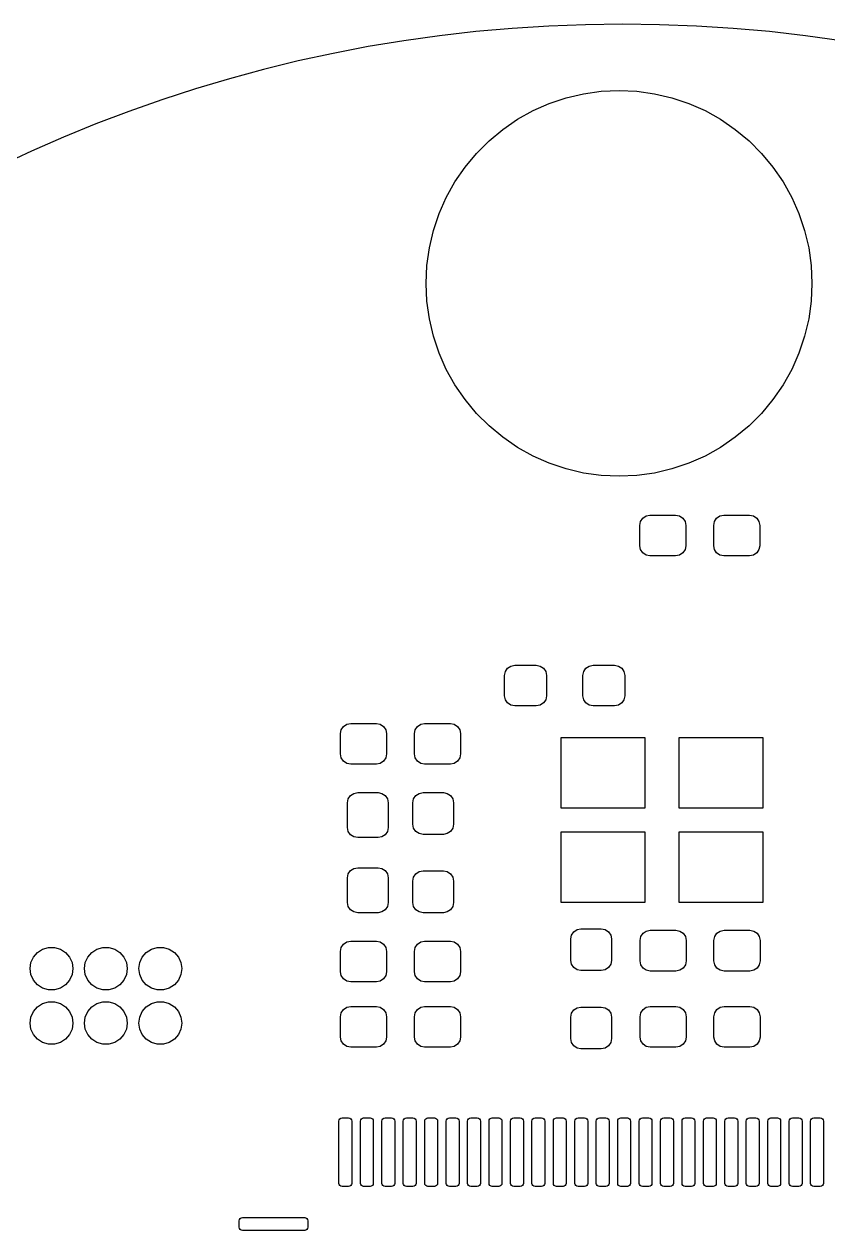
# Model space of a CAD drawing. Extents: x 116 to 183, y -110.2 to -37.6.
# Drawn here: x 135.5 to 154.24, y -65.81 to -37.57 of the extents above; entities that cross this region are included whole.
import ezdxf

# ---------------------------------------------------------------- set-up
doc = ezdxf.new("R2010")
doc.units = 0
doc.layers.add('BLACK', color=7, linetype='CONTINUOUS')

msp = doc.modelspace()

# ---------------------------------------------------------------- linework, layer by layer
at = {"layer": 'BLACK', "linetype": 'CONTINUOUS'}
for p, q in [((148.135757, -39.290035), (148.540367, -39.194871)), ((148.540367, -39.194871), (148.952032, -39.137446)), ((148.952032, -39.137446), (149.36724, -39.11825)), ((149.36724, -39.11825), (149.782448, -39.137446)), ((149.782448, -39.137446), (150.194113, -39.194871)), ((150.194113, -39.194871), (150.598723, -39.290035)), ((147.361417, -39.590015), (147.741653, -39.422125)), ((147.741653, -39.422125), (148.135757, -39.290035)), ((150.598723, -39.290035), (150.992827, -39.422125)), ((150.992827, -39.422125), (151.373063, -39.590015)), ((146.655384, -40.027172), (146.998295, -39.792273)), ((146.998295, -39.792273), (147.361417, -39.590015)), ((151.373063, -39.590015), (151.736185, -39.792273)), ((151.736185, -39.792273), (152.079096, -40.027172)), ((146.33561, -40.29271), (146.655384, -40.027172)), ((152.079096, -40.027172), (152.39887, -40.29271)), ((146.0417, -40.58662), (146.33561, -40.29271)), ((152.39887, -40.29271), (152.69278, -40.58662)), ((145.776162, -40.906394), (146.0417, -40.58662)), ((152.69278, -40.58662), (152.958318, -40.906394)), ((145.541263, -41.249305), (145.776162, -40.906394)), ((152.958318, -40.906394), (153.193217, -41.249305)), ((145.339005, -41.612427), (145.541263, -41.249305)), ((153.193217, -41.249305), (153.395475, -41.612427)), ((145.171115, -41.992663), (145.339005, -41.612427)), ((153.395475, -41.612427), (153.563365, -41.992663)), ((145.039025, -42.386767), (145.171115, -41.992663)), ((153.563365, -41.992663), (153.695455, -42.386767)), ((144.943861, -42.791377), (145.039025, -42.386767)), ((153.695455, -42.386767), (153.790619, -42.791377)), ((144.886436, -43.203042), (144.943861, -42.791377)), ((153.790619, -42.791377), (153.848044, -43.203042)), ((144.86724, -43.61825), (144.886436, -43.203042)), ((153.848044, -43.203042), (153.86724, -43.61825)), ((144.886436, -44.033458), (144.86724, -43.61825)), ((153.86724, -43.61825), (153.848044, -44.033458)), ((144.943861, -44.445123), (144.886436, -44.033458)), ((153.848044, -44.033458), (153.790619, -44.445123)), ((145.039025, -44.849733), (144.943861, -44.445123)), ((153.790619, -44.445123), (153.695455, -44.849733)), ((145.171115, -45.243837), (145.039025, -44.849733)), ((153.695455, -44.849733), (153.563365, -45.243837)), ((145.339005, -45.624073), (145.171115, -45.243837)), ((153.563365, -45.243837), (153.395475, -45.624073)), ((145.541263, -45.987195), (145.339005, -45.624073)), ((153.395475, -45.624073), (153.193217, -45.987195)), ((145.776162, -46.330106), (145.541263, -45.987195)), ((153.193217, -45.987195), (152.958318, -46.330106)), ((146.0417, -46.64988), (145.776162, -46.330106)), ((152.958318, -46.330106), (152.69278, -46.64988)), ((146.33561, -46.94379), (146.0417, -46.64988)), ((152.69278, -46.64988), (152.39887, -46.94379)), ((146.655384, -47.209328), (146.33561, -46.94379)), ((152.39887, -46.94379), (152.079096, -47.209328)), ((146.998295, -47.444227), (146.655384, -47.209328)), ((152.079096, -47.209328), (151.736185, -47.444227)), ((147.361417, -47.646485), (146.998295, -47.444227)), ((147.741653, -47.814375), (147.361417, -47.646485)), ((151.373063, -47.646485), (150.992827, -47.814375)), ((151.736185, -47.444227), (151.373063, -47.646485)), ((148.135757, -47.946465), (147.741653, -47.814375)), ((148.540367, -48.041629), (148.135757, -47.946465)), ((150.598723, -47.946465), (150.194113, -48.041629)), ((150.992827, -47.814375), (150.598723, -47.946465)), ((148.952032, -48.099054), (148.540367, -48.041629)), ((149.36724, -48.11825), (148.952032, -48.099054)), ((149.782448, -48.099054), (149.36724, -48.11825)), ((150.194113, -48.041629), (149.782448, -48.099054)), ((149.868079, -49.171613), (149.919562, -49.094562)), ((149.919562, -49.094562), (149.996613, -49.043079)), ((149.996613, -49.043079), (150.0875, -49.025)), ((150.0875, -49.025), (150.6875, -49.025)), ((150.6875, -49.025), (150.778387, -49.043079)), ((150.778387, -49.043079), (150.855438, -49.094562)), ((150.855438, -49.094562), (150.906921, -49.171613)), ((151.593079, -49.171613), (151.644562, -49.094562)), ((151.644562, -49.094562), (151.721613, -49.043079)), ((151.721613, -49.043079), (151.8125, -49.025)), ((151.8125, -49.025), (152.4125, -49.025)), ((152.4125, -49.025), (152.503387, -49.043079)), ((152.503387, -49.043079), (152.580438, -49.094562)), ((152.580438, -49.094562), (152.631921, -49.171613)), ((149.85, -49.2625), (149.868079, -49.171613)), ((149.85, -49.7375), (149.85, -49.2625)), ((150.906921, -49.171613), (150.925, -49.2625)), ((150.925, -49.2625), (150.925, -49.7375)), ((151.575, -49.2625), (151.593079, -49.171613)), ((151.575, -49.7375), (151.575, -49.2625)), ((152.631921, -49.171613), (152.65, -49.2625)), ((152.65, -49.2625), (152.65, -49.7375)), ((149.868079, -49.828387), (149.85, -49.7375)), ((149.919562, -49.905438), (149.868079, -49.828387)), ((149.996613, -49.956921), (149.919562, -49.905438)), ((150.0875, -49.975), (149.996613, -49.956921)), ((150.778387, -49.956921), (150.6875, -49.975)), ((150.855438, -49.905438), (150.778387, -49.956921)), ((150.906921, -49.828387), (150.855438, -49.905438)), ((150.925, -49.7375), (150.906921, -49.828387)), ((151.593079, -49.828387), (151.575, -49.7375)), ((151.644562, -49.905438), (151.593079, -49.828387)), ((151.721613, -49.956921), (151.644562, -49.905438)), ((151.8125, -49.975), (151.721613, -49.956921)), ((152.503387, -49.956921), (152.4125, -49.975)), ((152.580438, -49.905438), (152.503387, -49.956921)), ((152.631921, -49.828387), (152.580438, -49.905438)), ((152.65, -49.7375), (152.631921, -49.828387)), ((150.6875, -49.975), (150.0875, -49.975)), ((152.4125, -49.975), (151.8125, -49.975)), ((146.7, -52.7625), (146.718079, -52.671613)), ((146.7, -53.2375), (146.7, -52.7625)), ((146.718079, -52.671613), (146.769562, -52.594562)), ((146.769562, -52.594562), (146.846613, -52.543079)), ((146.846613, -52.543079), (146.9375, -52.525)), ((146.9375, -52.525), (147.4375, -52.525)), ((147.4375, -52.525), (147.528387, -52.543079)), ((147.528387, -52.543079), (147.605438, -52.594562)), ((147.605438, -52.594562), (147.656921, -52.671613)), ((147.656921, -52.671613), (147.675, -52.7625)), ((147.675, -52.7625), (147.675, -53.2375)), ((148.525, -52.7625), (148.543079, -52.671613)), ((148.525, -53.2375), (148.525, -52.7625)), ((148.543079, -52.671613), (148.594562, -52.594562)), ((148.594562, -52.594562), (148.671613, -52.543079)), ((148.671613, -52.543079), (148.7625, -52.525)), ((148.7625, -52.525), (149.2625, -52.525)), ((149.2625, -52.525), (149.353387, -52.543079)), ((149.353387, -52.543079), (149.430438, -52.594562)), ((149.430438, -52.594562), (149.481921, -52.671613)), ((149.481921, -52.671613), (149.5, -52.7625)), ((149.5, -52.7625), (149.5, -53.2375)), ((146.718079, -53.328387), (146.7, -53.2375)), ((146.769562, -53.405438), (146.718079, -53.328387)), ((147.656921, -53.328387), (147.605438, -53.405438)), ((147.675, -53.2375), (147.656921, -53.328387)), ((148.543079, -53.328387), (148.525, -53.2375)), ((148.594562, -53.405438), (148.543079, -53.328387)), ((149.481921, -53.328387), (149.430438, -53.405438)), ((149.5, -53.2375), (149.481921, -53.328387)), ((146.846613, -53.456921), (146.769562, -53.405438)), ((146.9375, -53.475), (146.846613, -53.456921)), ((147.4375, -53.475), (146.9375, -53.475)), ((147.528387, -53.456921), (147.4375, -53.475)), ((147.605438, -53.405438), (147.528387, -53.456921)), ((148.671613, -53.456921), (148.594562, -53.405438)), ((148.7625, -53.475), (148.671613, -53.456921)), ((149.2625, -53.475), (148.7625, -53.475)), ((149.353387, -53.456921), (149.2625, -53.475)), ((149.430438, -53.405438), (149.353387, -53.456921)), ((142.941562, -53.950562), (143.018613, -53.899079)), ((143.018613, -53.899079), (143.1095, -53.881)), ((143.1095, -53.881), (143.7095, -53.881)), ((143.7095, -53.881), (143.800387, -53.899079)), ((143.800387, -53.899079), (143.877438, -53.950562)), ((144.666562, -53.950562), (144.743613, -53.899079)), ((144.743613, -53.899079), (144.8345, -53.881)), ((144.8345, -53.881), (145.4345, -53.881)), ((145.4345, -53.881), (145.525387, -53.899079)), ((145.525387, -53.899079), (145.602438, -53.950562)), ((142.872, -54.1185), (142.890079, -54.027613)), ((142.872, -54.5935), (142.872, -54.1185)), ((142.890079, -54.027613), (142.941562, -53.950562)), ((143.877438, -53.950562), (143.928921, -54.027613)), ((143.928921, -54.027613), (143.947, -54.1185)), ((143.947, -54.1185), (143.947, -54.5935)), ((144.597, -54.1185), (144.615079, -54.027613)), ((144.597, -54.5935), (144.597, -54.1185)), ((144.615079, -54.027613), (144.666562, -53.950562)), ((145.602438, -53.950562), (145.653921, -54.027613)), ((145.653921, -54.027613), (145.672, -54.1185)), ((145.672, -54.1185), (145.672, -54.5935)), ((148.018, -55.859), (148.018, -54.209)), ((148.018, -54.209), (149.968, -54.209)), ((149.968, -54.209), (149.968, -55.859)), ((150.768, -55.859), (150.768, -54.209)), ((150.768, -54.209), (152.718, -54.209)), ((152.718, -54.209), (152.718, -55.859)), ((142.890079, -54.684387), (142.872, -54.5935)), ((142.941562, -54.761438), (142.890079, -54.684387)), ((143.018613, -54.812921), (142.941562, -54.761438)), ((143.877438, -54.761438), (143.800387, -54.812921)), ((143.928921, -54.684387), (143.877438, -54.761438)), ((143.947, -54.5935), (143.928921, -54.684387)), ((144.615079, -54.684387), (144.597, -54.5935)), ((144.666562, -54.761438), (144.615079, -54.684387)), ((144.743613, -54.812921), (144.666562, -54.761438)), ((145.602438, -54.761438), (145.525387, -54.812921)), ((145.653921, -54.684387), (145.602438, -54.761438)), ((145.672, -54.5935), (145.653921, -54.684387)), ((143.1095, -54.831), (143.018613, -54.812921)), ((143.7095, -54.831), (143.1095, -54.831)), ((143.800387, -54.812921), (143.7095, -54.831)), ((144.8345, -54.831), (144.743613, -54.812921)), ((145.4345, -54.831), (144.8345, -54.831)), ((145.525387, -54.812921), (145.4345, -54.831)), ((143.053079, -55.642613), (143.104562, -55.565562)), ((143.104562, -55.565562), (143.181613, -55.514079)), ((143.181613, -55.514079), (143.2725, -55.496)), ((143.2725, -55.496), (143.7475, -55.496)), ((143.7475, -55.496), (143.838387, -55.514079)), ((143.838387, -55.514079), (143.915438, -55.565562)), ((143.915438, -55.565562), (143.966921, -55.642613)), ((144.577079, -55.642613), (144.628562, -55.565562)), ((144.628562, -55.565562), (144.705613, -55.514079)), ((144.705613, -55.514079), (144.7965, -55.496)), ((144.7965, -55.496), (145.2715, -55.496)), ((145.2715, -55.496), (145.362387, -55.514079)), ((145.362387, -55.514079), (145.439438, -55.565562)), ((145.439438, -55.565562), (145.490921, -55.642613)), ((143.035, -55.7335), (143.053079, -55.642613)), ((143.035, -56.3085), (143.035, -55.7335)), ((143.966921, -55.642613), (143.985, -55.7335)), ((143.985, -55.7335), (143.985, -56.3085)), ((144.559, -55.7335), (144.577079, -55.642613)), ((144.559, -56.2335), (144.559, -55.7335)), ((145.490921, -55.642613), (145.509, -55.7335)), ((145.509, -55.7335), (145.509, -56.2335)), ((149.968, -55.859), (148.018, -55.859)), ((152.718, -55.859), (150.768, -55.859)), ((143.053079, -56.399387), (143.035, -56.3085)), ((143.104562, -56.476438), (143.053079, -56.399387)), ((143.966921, -56.399387), (143.915438, -56.476438)), ((143.985, -56.3085), (143.966921, -56.399387)), ((144.577079, -56.324387), (144.559, -56.2335)), ((144.628562, -56.401438), (144.577079, -56.324387)), ((144.705613, -56.452921), (144.628562, -56.401438)), ((144.7965, -56.471), (144.705613, -56.452921)), ((145.362387, -56.452921), (145.2715, -56.471)), ((145.439438, -56.401438), (145.362387, -56.452921)), ((145.490921, -56.324387), (145.439438, -56.401438)), ((145.509, -56.2335), (145.490921, -56.324387)), ((148.018, -58.059), (148.018, -56.409)), ((148.018, -56.409), (149.968, -56.409)), ((149.968, -56.409), (149.968, -58.059)), ((150.768, -58.059), (150.768, -56.409)), ((150.768, -56.409), (152.718, -56.409)), ((152.718, -56.409), (152.718, -58.059)), ((143.181613, -56.527921), (143.104562, -56.476438)), ((143.2725, -56.546), (143.181613, -56.527921)), ((143.7475, -56.546), (143.2725, -56.546)), ((143.838387, -56.527921), (143.7475, -56.546)), ((143.915438, -56.476438), (143.838387, -56.527921)), ((145.2715, -56.471), (144.7965, -56.471)), ((143.104562, -57.315562), (143.181613, -57.264079)), ((143.181613, -57.264079), (143.2725, -57.246)), ((143.2725, -57.246), (143.7475, -57.246)), ((143.7475, -57.246), (143.838387, -57.264079)), ((143.838387, -57.264079), (143.915438, -57.315562)), ((143.035, -57.4835), (143.053079, -57.392613)), ((143.035, -58.0585), (143.035, -57.4835)), ((143.053079, -57.392613), (143.104562, -57.315562)), ((143.915438, -57.315562), (143.966921, -57.392613)), ((143.966921, -57.392613), (143.985, -57.4835)), ((143.985, -57.4835), (143.985, -58.0585)), ((144.559, -57.5585), (144.577079, -57.467613)), ((144.559, -58.0585), (144.559, -57.5585)), ((144.577079, -57.467613), (144.628562, -57.390562)), ((144.628562, -57.390562), (144.705613, -57.339079)), ((144.705613, -57.339079), (144.7965, -57.321)), ((144.7965, -57.321), (145.2715, -57.321)), ((145.2715, -57.321), (145.362387, -57.339079)), ((145.362387, -57.339079), (145.439438, -57.390562)), ((145.439438, -57.390562), (145.490921, -57.467613)), ((145.490921, -57.467613), (145.509, -57.5585)), ((145.509, -57.5585), (145.509, -58.0585)), ((143.053079, -58.149387), (143.035, -58.0585)), ((143.104562, -58.226438), (143.053079, -58.149387)), ((143.966921, -58.149387), (143.915438, -58.226438)), ((143.985, -58.0585), (143.966921, -58.149387)), ((144.577079, -58.149387), (144.559, -58.0585)), ((144.628562, -58.226438), (144.577079, -58.149387)), ((145.490921, -58.149387), (145.439438, -58.226438)), ((145.509, -58.0585), (145.490921, -58.149387)), ((149.968, -58.059), (148.018, -58.059)), ((152.718, -58.059), (150.768, -58.059)), ((143.181613, -58.277921), (143.104562, -58.226438)), ((143.2725, -58.296), (143.181613, -58.277921)), ((143.7475, -58.296), (143.2725, -58.296)), ((143.838387, -58.277921), (143.7475, -58.296)), ((143.915438, -58.226438), (143.838387, -58.277921)), ((144.705613, -58.277921), (144.628562, -58.226438)), ((144.7965, -58.296), (144.705613, -58.277921)), ((145.2715, -58.296), (144.7965, -58.296)), ((145.362387, -58.277921), (145.2715, -58.296)), ((145.439438, -58.226438), (145.362387, -58.277921)), ((148.311562, -58.740562), (148.388613, -58.689079)), ((148.388613, -58.689079), (148.4795, -58.671)), ((148.4795, -58.671), (148.9545, -58.671)), ((148.9545, -58.671), (149.045387, -58.689079)), ((149.045387, -58.689079), (149.122438, -58.740562)), ((149.926562, -58.776562), (150.003613, -58.725079)), ((150.003613, -58.725079), (150.0945, -58.707)), ((150.0945, -58.707), (150.6945, -58.707)), ((150.6945, -58.707), (150.785387, -58.725079)), ((150.785387, -58.725079), (150.862438, -58.776562)), ((151.651562, -58.776562), (151.728613, -58.725079)), ((151.728613, -58.725079), (151.8195, -58.707)), ((151.8195, -58.707), (152.4195, -58.707)), ((152.4195, -58.707), (152.510387, -58.725079)), ((152.510387, -58.725079), (152.587438, -58.776562)), ((142.941562, -59.030562), (143.018613, -58.979079)), ((143.018613, -58.979079), (143.1095, -58.961)), ((143.1095, -58.961), (143.7095, -58.961)), ((143.7095, -58.961), (143.800387, -58.979079)), ((143.800387, -58.979079), (143.877438, -59.030562)), ((144.666562, -59.030562), (144.743613, -58.979079)), ((144.743613, -58.979079), (144.8345, -58.961)), ((144.8345, -58.961), (145.4345, -58.961)), ((145.4345, -58.961), (145.525387, -58.979079)), ((145.525387, -58.979079), (145.602438, -59.030562)), ((148.242, -58.9085), (148.260079, -58.817613)), ((148.242, -59.4085), (148.242, -58.9085)), ((148.260079, -58.817613), (148.311562, -58.740562)), ((149.122438, -58.740562), (149.173921, -58.817613)), ((149.173921, -58.817613), (149.192, -58.9085)), ((149.192, -58.9085), (149.192, -59.4085)), ((149.857, -58.9445), (149.875079, -58.853613)), ((149.857, -59.4195), (149.857, -58.9445)), ((149.875079, -58.853613), (149.926562, -58.776562)), ((150.862438, -58.776562), (150.913921, -58.853613)), ((150.913921, -58.853613), (150.932, -58.9445)), ((150.932, -58.9445), (150.932, -59.4195)), ((151.582, -58.9445), (151.600079, -58.853613)), ((151.582, -59.4195), (151.582, -58.9445)), ((151.600079, -58.853613), (151.651562, -58.776562)), ((152.587438, -58.776562), (152.638921, -58.853613)), ((152.638921, -58.853613), (152.657, -58.9445)), ((152.657, -58.9445), (152.657, -59.4195)), ((135.709373, -59.32968), (135.80257, -59.222125)), ((135.80257, -59.222125), (135.922292, -59.145184)), ((135.922292, -59.145184), (136.058843, -59.105089)), ((136.058843, -59.105089), (136.201157, -59.105089)), ((136.201157, -59.105089), (136.337708, -59.145184)), ((136.337708, -59.145184), (136.45743, -59.222125)), ((136.45743, -59.222125), (136.550627, -59.32968)), ((136.979373, -59.32968), (137.07257, -59.222125)), ((137.07257, -59.222125), (137.192292, -59.145184)), ((137.192292, -59.145184), (137.328843, -59.105089)), ((137.328843, -59.105089), (137.471157, -59.105089)), ((137.471157, -59.105089), (137.607708, -59.145184)), ((137.607708, -59.145184), (137.72743, -59.222125)), ((137.72743, -59.222125), (137.820627, -59.32968)), ((138.249373, -59.32968), (138.34257, -59.222125)), ((138.34257, -59.222125), (138.462292, -59.145184)), ((138.462292, -59.145184), (138.598843, -59.105089)), ((138.598843, -59.105089), (138.741157, -59.105089)), ((138.741157, -59.105089), (138.877708, -59.145184)), ((138.877708, -59.145184), (138.99743, -59.222125)), ((138.99743, -59.222125), (139.090627, -59.32968)), ((142.872, -59.1985), (142.890079, -59.107613)), ((142.872, -59.6735), (142.872, -59.1985)), ((142.890079, -59.107613), (142.941562, -59.030562)), ((143.877438, -59.030562), (143.928921, -59.107613)), ((143.928921, -59.107613), (143.947, -59.1985)), ((143.947, -59.1985), (143.947, -59.6735)), ((144.597, -59.1985), (144.615079, -59.107613)), ((144.597, -59.6735), (144.597, -59.1985)), ((144.615079, -59.107613), (144.666562, -59.030562)), ((145.602438, -59.030562), (145.653921, -59.107613)), ((145.653921, -59.107613), (145.672, -59.1985)), ((145.672, -59.1985), (145.672, -59.6735)), ((135.63, -59.6), (135.650254, -59.459134)), ((135.650254, -59.459134), (135.709373, -59.32968)), ((136.550627, -59.32968), (136.609746, -59.459134)), ((136.609746, -59.459134), (136.63, -59.6)), ((136.9, -59.6), (136.920254, -59.459134)), ((136.920254, -59.459134), (136.979373, -59.32968)), ((137.820627, -59.32968), (137.879746, -59.459134)), ((137.879746, -59.459134), (137.9, -59.6)), ((138.17, -59.6), (138.190254, -59.459134)), ((138.190254, -59.459134), (138.249373, -59.32968)), ((139.090627, -59.32968), (139.149746, -59.459134)), ((139.149746, -59.459134), (139.17, -59.6)), ((148.260079, -59.499387), (148.242, -59.4085)), ((148.311562, -59.576438), (148.260079, -59.499387)), ((149.173921, -59.499387), (149.122438, -59.576438)), ((149.192, -59.4085), (149.173921, -59.499387)), ((149.875079, -59.510387), (149.857, -59.4195)), ((149.926562, -59.587438), (149.875079, -59.510387)), ((150.913921, -59.510387), (150.862438, -59.587438)), ((150.932, -59.4195), (150.913921, -59.510387)), ((151.600079, -59.510387), (151.582, -59.4195)), ((151.651562, -59.587438), (151.600079, -59.510387)), ((152.638921, -59.510387), (152.587438, -59.587438)), ((152.657, -59.4195), (152.638921, -59.510387)), ((135.650254, -59.740866), (135.63, -59.6)), ((135.709373, -59.87032), (135.650254, -59.740866)), ((136.609746, -59.740866), (136.550627, -59.87032)), ((136.63, -59.6), (136.609746, -59.740866)), ((136.920254, -59.740866), (136.9, -59.6)), ((136.979373, -59.87032), (136.920254, -59.740866)), ((137.879746, -59.740866), (137.820627, -59.87032)), ((137.9, -59.6), (137.879746, -59.740866)), ((138.190254, -59.740866), (138.17, -59.6)), ((138.249373, -59.87032), (138.190254, -59.740866)), ((139.149746, -59.740866), (139.090627, -59.87032)), ((139.17, -59.6), (139.149746, -59.740866)), ((142.890079, -59.764387), (142.872, -59.6735)), ((142.941562, -59.841438), (142.890079, -59.764387)), ((143.018613, -59.892921), (142.941562, -59.841438)), ((143.877438, -59.841438), (143.800387, -59.892921)), ((143.928921, -59.764387), (143.877438, -59.841438)), ((143.947, -59.6735), (143.928921, -59.764387)), ((144.615079, -59.764387), (144.597, -59.6735)), ((144.666562, -59.841438), (144.615079, -59.764387)), ((144.743613, -59.892921), (144.666562, -59.841438)), ((145.602438, -59.841438), (145.525387, -59.892921)), ((145.653921, -59.764387), (145.602438, -59.841438)), ((145.672, -59.6735), (145.653921, -59.764387)), ((148.388613, -59.627921), (148.311562, -59.576438)), ((148.4795, -59.646), (148.388613, -59.627921)), ((148.9545, -59.646), (148.4795, -59.646)), ((149.045387, -59.627921), (148.9545, -59.646)), ((149.122438, -59.576438), (149.045387, -59.627921)), ((150.003613, -59.638921), (149.926562, -59.587438)), ((150.0945, -59.657), (150.003613, -59.638921)), ((150.6945, -59.657), (150.0945, -59.657)), ((150.785387, -59.638921), (150.6945, -59.657)), ((150.862438, -59.587438), (150.785387, -59.638921)), ((151.728613, -59.638921), (151.651562, -59.587438)), ((151.8195, -59.657), (151.728613, -59.638921)), ((152.4195, -59.657), (151.8195, -59.657)), ((152.510387, -59.638921), (152.4195, -59.657)), ((152.587438, -59.587438), (152.510387, -59.638921)), ((135.80257, -59.977875), (135.709373, -59.87032)), ((135.922292, -60.054816), (135.80257, -59.977875)), ((136.058843, -60.094911), (135.922292, -60.054816)), ((136.201157, -60.094911), (136.058843, -60.094911)), ((136.337708, -60.054816), (136.201157, -60.094911)), ((136.45743, -59.977875), (136.337708, -60.054816)), ((136.550627, -59.87032), (136.45743, -59.977875)), ((137.07257, -59.977875), (136.979373, -59.87032)), ((137.192292, -60.054816), (137.07257, -59.977875)), ((137.328843, -60.094911), (137.192292, -60.054816)), ((137.471157, -60.094911), (137.328843, -60.094911)), ((137.607708, -60.054816), (137.471157, -60.094911)), ((137.72743, -59.977875), (137.607708, -60.054816)), ((137.820627, -59.87032), (137.72743, -59.977875)), ((138.34257, -59.977875), (138.249373, -59.87032)), ((138.462292, -60.054816), (138.34257, -59.977875)), ((138.598843, -60.094911), (138.462292, -60.054816)), ((138.741157, -60.094911), (138.598843, -60.094911)), ((138.877708, -60.054816), (138.741157, -60.094911)), ((138.99743, -59.977875), (138.877708, -60.054816)), ((139.090627, -59.87032), (138.99743, -59.977875)), ((143.1095, -59.911), (143.018613, -59.892921)), ((143.7095, -59.911), (143.1095, -59.911)), ((143.800387, -59.892921), (143.7095, -59.911)), ((144.8345, -59.911), (144.743613, -59.892921)), ((145.4345, -59.911), (144.8345, -59.911)), ((145.525387, -59.892921), (145.4345, -59.911)), ((135.80257, -60.492125), (135.922292, -60.415184)), ((135.922292, -60.415184), (136.058843, -60.375089)), ((136.058843, -60.375089), (136.201157, -60.375089)), ((136.201157, -60.375089), (136.337708, -60.415184)), ((136.337708, -60.415184), (136.45743, -60.492125)), ((137.07257, -60.492125), (137.192292, -60.415184)), ((137.192292, -60.415184), (137.328843, -60.375089)), ((137.328843, -60.375089), (137.471157, -60.375089)), ((137.471157, -60.375089), (137.607708, -60.415184)), ((137.607708, -60.415184), (137.72743, -60.492125)), ((138.34257, -60.492125), (138.462292, -60.415184)), ((138.462292, -60.415184), (138.598843, -60.375089)), ((138.598843, -60.375089), (138.741157, -60.375089)), ((138.741157, -60.375089), (138.877708, -60.415184)), ((138.877708, -60.415184), (138.99743, -60.492125)), ((135.650254, -60.729134), (135.709373, -60.59968)), ((135.709373, -60.59968), (135.80257, -60.492125)), ((136.45743, -60.492125), (136.550627, -60.59968)), ((136.550627, -60.59968), (136.609746, -60.729134)), ((136.920254, -60.729134), (136.979373, -60.59968)), ((136.979373, -60.59968), (137.07257, -60.492125)), ((137.72743, -60.492125), (137.820627, -60.59968)), ((137.820627, -60.59968), (137.879746, -60.729134)), ((138.190254, -60.729134), (138.249373, -60.59968)), ((138.249373, -60.59968), (138.34257, -60.492125)), ((138.99743, -60.492125), (139.090627, -60.59968)), ((139.090627, -60.59968), (139.149746, -60.729134)), ((142.872, -60.7225), (142.890079, -60.631613)), ((142.890079, -60.631613), (142.941562, -60.554562)), ((142.941562, -60.554562), (143.018613, -60.503079)), ((143.018613, -60.503079), (143.1095, -60.485)), ((143.1095, -60.485), (143.7095, -60.485)), ((143.7095, -60.485), (143.800387, -60.503079)), ((143.800387, -60.503079), (143.877438, -60.554562)), ((143.877438, -60.554562), (143.928921, -60.631613)), ((143.928921, -60.631613), (143.947, -60.7225)), ((144.597, -60.7225), (144.615079, -60.631613)), ((144.615079, -60.631613), (144.666562, -60.554562)), ((144.666562, -60.554562), (144.743613, -60.503079)), ((144.743613, -60.503079), (144.8345, -60.485)), ((144.8345, -60.485), (145.4345, -60.485)), ((145.4345, -60.485), (145.525387, -60.503079)), ((145.525387, -60.503079), (145.602438, -60.554562)), ((145.602438, -60.554562), (145.653921, -60.631613)), ((145.653921, -60.631613), (145.672, -60.7225)), ((148.242, -60.7335), (148.260079, -60.642613)), ((148.260079, -60.642613), (148.311562, -60.565562)), ((148.311562, -60.565562), (148.388613, -60.514079)), ((148.388613, -60.514079), (148.4795, -60.496)), ((148.4795, -60.496), (148.9545, -60.496)), ((148.9545, -60.496), (149.045387, -60.514079)), ((149.045387, -60.514079), (149.122438, -60.565562)), ((149.122438, -60.565562), (149.173921, -60.642613)), ((149.173921, -60.642613), (149.192, -60.7335)), ((149.857, -60.7225), (149.875079, -60.631613)), ((149.875079, -60.631613), (149.926562, -60.554562)), ((149.926562, -60.554562), (150.003613, -60.503079)), ((150.003613, -60.503079), (150.0945, -60.485)), ((150.0945, -60.485), (150.6945, -60.485)), ((150.6945, -60.485), (150.785387, -60.503079)), ((150.785387, -60.503079), (150.862438, -60.554562)), ((150.862438, -60.554562), (150.913921, -60.631613)), ((150.913921, -60.631613), (150.932, -60.7225)), ((151.582, -60.7225), (151.600079, -60.631613)), ((151.600079, -60.631613), (151.651562, -60.554562)), ((151.651562, -60.554562), (151.728613, -60.503079)), ((151.728613, -60.503079), (151.8195, -60.485)), ((151.8195, -60.485), (152.4195, -60.485)), ((152.4195, -60.485), (152.510387, -60.503079)), ((152.510387, -60.503079), (152.587438, -60.554562)), ((152.587438, -60.554562), (152.638921, -60.631613)), ((152.638921, -60.631613), (152.657, -60.7225)), ((135.63, -60.87), (135.650254, -60.729134)), ((135.650254, -61.010866), (135.63, -60.87)), ((136.609746, -60.729134), (136.63, -60.87)), ((136.63, -60.87), (136.609746, -61.010866)), ((136.9, -60.87), (136.920254, -60.729134)), ((136.920254, -61.010866), (136.9, -60.87)), ((137.879746, -60.729134), (137.9, -60.87)), ((137.9, -60.87), (137.879746, -61.010866)), ((138.17, -60.87), (138.190254, -60.729134)), ((138.190254, -61.010866), (138.17, -60.87)), ((139.149746, -60.729134), (139.17, -60.87)), ((139.17, -60.87), (139.149746, -61.010866)), ((142.872, -61.1975), (142.872, -60.7225)), ((143.947, -60.7225), (143.947, -61.1975)), ((144.597, -61.1975), (144.597, -60.7225)), ((145.672, -60.7225), (145.672, -61.1975)), ((148.242, -61.2335), (148.242, -60.7335)), ((149.192, -60.7335), (149.192, -61.2335)), ((149.857, -61.1975), (149.857, -60.7225)), ((150.932, -60.7225), (150.932, -61.1975)), ((151.582, -61.1975), (151.582, -60.7225)), ((152.657, -60.7225), (152.657, -61.1975)), ((135.709373, -61.14032), (135.650254, -61.010866)), ((135.80257, -61.247875), (135.709373, -61.14032)), ((135.922292, -61.324816), (135.80257, -61.247875)), ((136.45743, -61.247875), (136.337708, -61.324816)), ((136.550627, -61.14032), (136.45743, -61.247875)), ((136.609746, -61.010866), (136.550627, -61.14032)), ((136.979373, -61.14032), (136.920254, -61.010866)), ((137.07257, -61.247875), (136.979373, -61.14032)), ((137.192292, -61.324816), (137.07257, -61.247875)), ((137.72743, -61.247875), (137.607708, -61.324816)), ((137.820627, -61.14032), (137.72743, -61.247875)), ((137.879746, -61.010866), (137.820627, -61.14032)), ((138.249373, -61.14032), (138.190254, -61.010866)), ((138.34257, -61.247875), (138.249373, -61.14032)), ((138.462292, -61.324816), (138.34257, -61.247875)), ((138.99743, -61.247875), (138.877708, -61.324816)), ((139.090627, -61.14032), (138.99743, -61.247875)), ((139.149746, -61.010866), (139.090627, -61.14032)), ((142.890079, -61.288387), (142.872, -61.1975)), ((143.947, -61.1975), (143.928921, -61.288387)), ((144.615079, -61.288387), (144.597, -61.1975)), ((145.672, -61.1975), (145.653921, -61.288387)), ((148.260079, -61.324387), (148.242, -61.2335)), ((149.192, -61.2335), (149.173921, -61.324387)), ((149.875079, -61.288387), (149.857, -61.1975)), ((150.932, -61.1975), (150.913921, -61.288387)), ((151.600079, -61.288387), (151.582, -61.1975)), ((152.657, -61.1975), (152.638921, -61.288387)), ((136.058843, -61.364911), (135.922292, -61.324816)), ((136.201157, -61.364911), (136.058843, -61.364911)), ((136.337708, -61.324816), (136.201157, -61.364911)), ((137.328843, -61.364911), (137.192292, -61.324816)), ((137.471157, -61.364911), (137.328843, -61.364911)), ((137.607708, -61.324816), (137.471157, -61.364911)), ((138.598843, -61.364911), (138.462292, -61.324816)), ((138.741157, -61.364911), (138.598843, -61.364911)), ((138.877708, -61.324816), (138.741157, -61.364911)), ((142.941562, -61.365438), (142.890079, -61.288387)), ((143.018613, -61.416921), (142.941562, -61.365438)), ((143.1095, -61.435), (143.018613, -61.416921)), ((143.7095, -61.435), (143.1095, -61.435)), ((143.800387, -61.416921), (143.7095, -61.435)), ((143.877438, -61.365438), (143.800387, -61.416921)), ((143.928921, -61.288387), (143.877438, -61.365438)), ((144.666562, -61.365438), (144.615079, -61.288387)), ((144.743613, -61.416921), (144.666562, -61.365438)), ((144.8345, -61.435), (144.743613, -61.416921)), ((145.4345, -61.435), (144.8345, -61.435)), ((145.525387, -61.416921), (145.4345, -61.435)), ((145.602438, -61.365438), (145.525387, -61.416921)), ((145.653921, -61.288387), (145.602438, -61.365438)), ((148.311562, -61.401438), (148.260079, -61.324387)), ((148.388613, -61.452921), (148.311562, -61.401438)), ((148.4795, -61.471), (148.388613, -61.452921)), ((148.9545, -61.471), (148.4795, -61.471)), ((149.045387, -61.452921), (148.9545, -61.471)), ((149.122438, -61.401438), (149.045387, -61.452921)), ((149.173921, -61.324387), (149.122438, -61.401438)), ((149.926562, -61.365438), (149.875079, -61.288387)), ((150.003613, -61.416921), (149.926562, -61.365438)), ((150.0945, -61.435), (150.003613, -61.416921)), ((150.6945, -61.435), (150.0945, -61.435)), ((150.785387, -61.416921), (150.6945, -61.435)), ((150.862438, -61.365438), (150.785387, -61.416921)), ((150.913921, -61.288387), (150.862438, -61.365438)), ((151.651562, -61.365438), (151.600079, -61.288387)), ((151.728613, -61.416921), (151.651562, -61.365438)), ((151.8195, -61.435), (151.728613, -61.416921)), ((152.4195, -61.435), (151.8195, -61.435)), ((152.510387, -61.416921), (152.4195, -61.435)), ((152.587438, -61.365438), (152.510387, -61.416921)), ((152.638921, -61.288387), (152.587438, -61.365438)), ((142.83624, -63.15825), (142.841949, -63.129549)), ((142.83624, -64.60825), (142.83624, -63.15825)), ((142.841949, -63.129549), (142.858207, -63.105217)), ((142.858207, -63.105217), (142.882539, -63.088959)), ((142.882539, -63.088959), (142.91124, -63.08325)), ((142.91124, -63.08325), (143.06124, -63.08325)), ((143.06124, -63.08325), (143.089941, -63.088959)), ((143.089941, -63.088959), (143.114273, -63.105217)), ((143.114273, -63.105217), (143.130531, -63.129549)), ((143.130531, -63.129549), (143.13624, -63.15825)), ((143.13624, -63.15825), (143.13624, -64.60825)), ((143.33624, -63.15825), (143.341949, -63.129549)), ((143.33624, -64.60825), (143.33624, -63.15825)), ((143.341949, -63.129549), (143.358207, -63.105217)), ((143.358207, -63.105217), (143.382539, -63.088959)), ((143.382539, -63.088959), (143.41124, -63.08325)), ((143.41124, -63.08325), (143.56124, -63.08325)), ((143.56124, -63.08325), (143.589941, -63.088959)), ((143.589941, -63.088959), (143.614273, -63.105217)), ((143.614273, -63.105217), (143.630531, -63.129549)), ((143.630531, -63.129549), (143.63624, -63.15825)), ((143.63624, -63.15825), (143.63624, -64.60825)), ((143.83624, -63.15825), (143.841949, -63.129549)), ((143.83624, -64.60825), (143.83624, -63.15825)), ((143.841949, -63.129549), (143.858207, -63.105217)), ((143.858207, -63.105217), (143.882539, -63.088959)), ((143.882539, -63.088959), (143.91124, -63.08325)), ((143.91124, -63.08325), (144.06124, -63.08325)), ((144.06124, -63.08325), (144.089941, -63.088959)), ((144.089941, -63.088959), (144.114273, -63.105217)), ((144.114273, -63.105217), (144.130531, -63.129549)), ((144.130531, -63.129549), (144.13624, -63.15825)), ((144.13624, -63.15825), (144.13624, -64.60825)), ((144.33624, -63.15825), (144.341949, -63.129549)), ((144.33624, -64.60825), (144.33624, -63.15825)), ((144.341949, -63.129549), (144.358207, -63.105217)), ((144.358207, -63.105217), (144.382539, -63.088959)), ((144.382539, -63.088959), (144.41124, -63.08325)), ((144.41124, -63.08325), (144.56124, -63.08325)), ((144.56124, -63.08325), (144.589941, -63.088959)), ((144.589941, -63.088959), (144.614273, -63.105217)), ((144.614273, -63.105217), (144.630531, -63.129549)), ((144.630531, -63.129549), (144.63624, -63.15825)), ((144.63624, -63.15825), (144.63624, -64.60825)), ((144.83624, -63.15825), (144.841949, -63.129549)), ((144.83624, -64.60825), (144.83624, -63.15825)), ((144.841949, -63.129549), (144.858207, -63.105217)), ((144.858207, -63.105217), (144.882539, -63.088959)), ((144.882539, -63.088959), (144.91124, -63.08325)), ((144.91124, -63.08325), (145.06124, -63.08325)), ((145.06124, -63.08325), (145.089941, -63.088959)), ((145.089941, -63.088959), (145.114273, -63.105217)), ((145.114273, -63.105217), (145.130531, -63.129549)), ((145.130531, -63.129549), (145.13624, -63.15825)), ((145.13624, -63.15825), (145.13624, -64.60825)), ((145.33624, -63.15825), (145.341949, -63.129549)), ((145.33624, -64.60825), (145.33624, -63.15825)), ((145.341949, -63.129549), (145.358207, -63.105217)), ((145.358207, -63.105217), (145.382539, -63.088959)), ((145.382539, -63.088959), (145.41124, -63.08325)), ((145.41124, -63.08325), (145.56124, -63.08325)), ((145.56124, -63.08325), (145.589941, -63.088959)), ((145.589941, -63.088959), (145.614273, -63.105217)), ((145.614273, -63.105217), (145.630531, -63.129549)), ((145.630531, -63.129549), (145.63624, -63.15825)), ((145.63624, -63.15825), (145.63624, -64.60825)), ((145.83624, -63.15825), (145.841949, -63.129549)), ((145.83624, -64.60825), (145.83624, -63.15825)), ((145.841949, -63.129549), (145.858207, -63.105217)), ((145.858207, -63.105217), (145.882539, -63.088959)), ((145.882539, -63.088959), (145.91124, -63.08325)), ((145.91124, -63.08325), (146.06124, -63.08325)), ((146.06124, -63.08325), (146.089941, -63.088959)), ((146.089941, -63.088959), (146.114273, -63.105217)), ((146.114273, -63.105217), (146.130531, -63.129549)), ((146.130531, -63.129549), (146.13624, -63.15825)), ((146.13624, -63.15825), (146.13624, -64.60825)), ((146.33624, -63.15825), (146.341949, -63.129549)), ((146.33624, -64.60825), (146.33624, -63.15825)), ((146.341949, -63.129549), (146.358207, -63.105217)), ((146.358207, -63.105217), (146.382539, -63.088959)), ((146.382539, -63.088959), (146.41124, -63.08325)), ((146.41124, -63.08325), (146.56124, -63.08325)), ((146.56124, -63.08325), (146.589941, -63.088959)), ((146.589941, -63.088959), (146.614273, -63.105217)), ((146.614273, -63.105217), (146.630531, -63.129549)), ((146.630531, -63.129549), (146.63624, -63.15825)), ((146.63624, -63.15825), (146.63624, -64.60825)), ((146.83624, -63.15825), (146.841949, -63.129549)), ((146.83624, -64.60825), (146.83624, -63.15825)), ((146.841949, -63.129549), (146.858207, -63.105217)), ((146.858207, -63.105217), (146.882539, -63.088959)), ((146.882539, -63.088959), (146.91124, -63.08325)), ((146.91124, -63.08325), (147.06124, -63.08325)), ((147.06124, -63.08325), (147.089941, -63.088959)), ((147.089941, -63.088959), (147.114273, -63.105217)), ((147.114273, -63.105217), (147.130531, -63.129549)), ((147.130531, -63.129549), (147.13624, -63.15825)), ((147.13624, -63.15825), (147.13624, -64.60825)), ((147.33624, -63.15825), (147.341949, -63.129549)), ((147.33624, -64.60825), (147.33624, -63.15825)), ((147.341949, -63.129549), (147.358207, -63.105217)), ((147.358207, -63.105217), (147.382539, -63.088959)), ((147.382539, -63.088959), (147.41124, -63.08325)), ((147.41124, -63.08325), (147.56124, -63.08325)), ((147.56124, -63.08325), (147.589941, -63.088959)), ((147.589941, -63.088959), (147.614273, -63.105217)), ((147.614273, -63.105217), (147.630531, -63.129549)), ((147.630531, -63.129549), (147.63624, -63.15825)), ((147.63624, -63.15825), (147.63624, -64.60825)), ((147.83624, -63.15825), (147.841949, -63.129549)), ((147.83624, -64.60825), (147.83624, -63.15825)), ((147.841949, -63.129549), (147.858207, -63.105217)), ((147.858207, -63.105217), (147.882539, -63.088959)), ((147.882539, -63.088959), (147.91124, -63.08325)), ((147.91124, -63.08325), (148.06124, -63.08325)), ((148.06124, -63.08325), (148.089941, -63.088959)), ((148.089941, -63.088959), (148.114273, -63.105217)), ((148.114273, -63.105217), (148.130531, -63.129549)), ((148.130531, -63.129549), (148.13624, -63.15825)), ((148.13624, -63.15825), (148.13624, -64.60825)), ((148.33624, -63.15825), (148.341949, -63.129549)), ((148.33624, -64.60825), (148.33624, -63.15825)), ((148.341949, -63.129549), (148.358207, -63.105217)), ((148.358207, -63.105217), (148.382539, -63.088959)), ((148.382539, -63.088959), (148.41124, -63.08325)), ((148.41124, -63.08325), (148.56124, -63.08325)), ((148.56124, -63.08325), (148.589941, -63.088959)), ((148.589941, -63.088959), (148.614273, -63.105217)), ((148.614273, -63.105217), (148.630531, -63.129549)), ((148.630531, -63.129549), (148.63624, -63.15825)), ((148.63624, -63.15825), (148.63624, -64.60825)), ((148.83624, -63.15825), (148.841949, -63.129549)), ((148.83624, -64.60825), (148.83624, -63.15825)), ((148.841949, -63.129549), (148.858207, -63.105217)), ((148.858207, -63.105217), (148.882539, -63.088959)), ((148.882539, -63.088959), (148.91124, -63.08325)), ((148.91124, -63.08325), (149.06124, -63.08325)), ((149.06124, -63.08325), (149.089941, -63.088959)), ((149.089941, -63.088959), (149.114273, -63.105217)), ((149.114273, -63.105217), (149.130531, -63.129549)), ((149.130531, -63.129549), (149.13624, -63.15825)), ((149.13624, -63.15825), (149.13624, -64.60825)), ((149.33624, -63.15825), (149.341949, -63.129549)), ((149.33624, -64.60825), (149.33624, -63.15825)), ((149.341949, -63.129549), (149.358207, -63.105217)), ((149.358207, -63.105217), (149.382539, -63.088959)), ((149.382539, -63.088959), (149.41124, -63.08325)), ((149.41124, -63.08325), (149.56124, -63.08325)), ((149.56124, -63.08325), (149.589941, -63.088959)), ((149.589941, -63.088959), (149.614273, -63.105217)), ((149.614273, -63.105217), (149.630531, -63.129549)), ((149.630531, -63.129549), (149.63624, -63.15825)), ((149.63624, -63.15825), (149.63624, -64.60825)), ((149.83624, -63.15825), (149.841949, -63.129549)), ((149.83624, -64.60825), (149.83624, -63.15825)), ((149.841949, -63.129549), (149.858207, -63.105217)), ((149.858207, -63.105217), (149.882539, -63.088959)), ((149.882539, -63.088959), (149.91124, -63.08325)), ((149.91124, -63.08325), (150.06124, -63.08325)), ((150.06124, -63.08325), (150.089941, -63.088959)), ((150.089941, -63.088959), (150.114273, -63.105217)), ((150.114273, -63.105217), (150.130531, -63.129549)), ((150.130531, -63.129549), (150.13624, -63.15825)), ((150.13624, -63.15825), (150.13624, -64.60825)), ((150.33624, -63.15825), (150.341949, -63.129549)), ((150.33624, -64.60825), (150.33624, -63.15825)), ((150.341949, -63.129549), (150.358207, -63.105217)), ((150.358207, -63.105217), (150.382539, -63.088959)), ((150.382539, -63.088959), (150.41124, -63.08325)), ((150.41124, -63.08325), (150.56124, -63.08325)), ((150.56124, -63.08325), (150.589941, -63.088959)), ((150.589941, -63.088959), (150.614273, -63.105217)), ((150.614273, -63.105217), (150.630531, -63.129549)), ((150.630531, -63.129549), (150.63624, -63.15825)), ((150.63624, -63.15825), (150.63624, -64.60825)), ((150.83624, -63.15825), (150.841949, -63.129549)), ((150.83624, -64.60825), (150.83624, -63.15825)), ((150.841949, -63.129549), (150.858207, -63.105217)), ((150.858207, -63.105217), (150.882539, -63.088959)), ((150.882539, -63.088959), (150.91124, -63.08325)), ((150.91124, -63.08325), (151.06124, -63.08325)), ((151.06124, -63.08325), (151.089941, -63.088959)), ((151.089941, -63.088959), (151.114273, -63.105217)), ((151.114273, -63.105217), (151.130531, -63.129549)), ((151.130531, -63.129549), (151.13624, -63.15825)), ((151.13624, -63.15825), (151.13624, -64.60825)), ((151.33624, -63.15825), (151.341949, -63.129549)), ((151.33624, -64.60825), (151.33624, -63.15825)), ((151.341949, -63.129549), (151.358207, -63.105217)), ((151.358207, -63.105217), (151.382539, -63.088959)), ((151.382539, -63.088959), (151.41124, -63.08325)), ((151.41124, -63.08325), (151.56124, -63.08325)), ((151.56124, -63.08325), (151.589941, -63.088959)), ((151.589941, -63.088959), (151.614273, -63.105217)), ((151.614273, -63.105217), (151.630531, -63.129549)), ((151.630531, -63.129549), (151.63624, -63.15825)), ((151.63624, -63.15825), (151.63624, -64.60825)), ((151.83624, -63.15825), (151.841949, -63.129549)), ((151.83624, -64.60825), (151.83624, -63.15825)), ((151.841949, -63.129549), (151.858207, -63.105217)), ((151.858207, -63.105217), (151.882539, -63.088959)), ((151.882539, -63.088959), (151.91124, -63.08325)), ((151.91124, -63.08325), (152.06124, -63.08325)), ((152.06124, -63.08325), (152.089941, -63.088959)), ((152.089941, -63.088959), (152.114273, -63.105217)), ((152.114273, -63.105217), (152.130531, -63.129549)), ((152.130531, -63.129549), (152.13624, -63.15825)), ((152.13624, -63.15825), (152.13624, -64.60825)), ((152.33624, -63.15825), (152.341949, -63.129549)), ((152.33624, -64.60825), (152.33624, -63.15825)), ((152.341949, -63.129549), (152.358207, -63.105217)), ((152.358207, -63.105217), (152.382539, -63.088959)), ((152.382539, -63.088959), (152.41124, -63.08325)), ((152.41124, -63.08325), (152.56124, -63.08325)), ((152.56124, -63.08325), (152.589941, -63.088959)), ((152.589941, -63.088959), (152.614273, -63.105217)), ((152.614273, -63.105217), (152.630531, -63.129549)), ((152.630531, -63.129549), (152.63624, -63.15825)), ((152.63624, -63.15825), (152.63624, -64.60825)), ((152.83624, -63.15825), (152.841949, -63.129549)), ((152.83624, -64.60825), (152.83624, -63.15825)), ((152.841949, -63.129549), (152.858207, -63.105217)), ((152.858207, -63.105217), (152.882539, -63.088959)), ((152.882539, -63.088959), (152.91124, -63.08325)), ((152.91124, -63.08325), (153.06124, -63.08325)), ((153.06124, -63.08325), (153.089941, -63.088959)), ((153.089941, -63.088959), (153.114273, -63.105217)), ((153.114273, -63.105217), (153.130531, -63.129549)), ((153.130531, -63.129549), (153.13624, -63.15825)), ((153.13624, -63.15825), (153.13624, -64.60825)), ((153.33624, -63.15825), (153.341949, -63.129549)), ((153.33624, -64.60825), (153.33624, -63.15825)), ((153.341949, -63.129549), (153.358207, -63.105217)), ((153.358207, -63.105217), (153.382539, -63.088959)), ((153.382539, -63.088959), (153.41124, -63.08325)), ((153.41124, -63.08325), (153.56124, -63.08325)), ((153.56124, -63.08325), (153.589941, -63.088959)), ((153.589941, -63.088959), (153.614273, -63.105217)), ((153.614273, -63.105217), (153.630531, -63.129549)), ((153.630531, -63.129549), (153.63624, -63.15825)), ((153.63624, -63.15825), (153.63624, -64.60825)), ((153.83624, -63.15825), (153.841949, -63.129549)), ((153.83624, -64.60825), (153.83624, -63.15825)), ((153.841949, -63.129549), (153.858207, -63.105217)), ((153.858207, -63.105217), (153.882539, -63.088959)), ((153.882539, -63.088959), (153.91124, -63.08325)), ((153.91124, -63.08325), (154.06124, -63.08325)), ((154.06124, -63.08325), (154.089941, -63.088959)), ((154.089941, -63.088959), (154.114273, -63.105217)), ((154.114273, -63.105217), (154.130531, -63.129549)), ((154.130531, -63.129549), (154.13624, -63.15825)), ((154.13624, -63.15825), (154.13624, -64.60825)), ((142.841949, -64.636951), (142.83624, -64.60825)), ((142.858207, -64.661283), (142.841949, -64.636951)), ((143.130531, -64.636951), (143.114273, -64.661283)), ((143.13624, -64.60825), (143.130531, -64.636951)), ((143.341949, -64.636951), (143.33624, -64.60825)), ((143.358207, -64.661283), (143.341949, -64.636951)), ((143.630531, -64.636951), (143.614273, -64.661283)), ((143.63624, -64.60825), (143.630531, -64.636951)), ((143.841949, -64.636951), (143.83624, -64.60825)), ((143.858207, -64.661283), (143.841949, -64.636951)), ((144.130531, -64.636951), (144.114273, -64.661283)), ((144.13624, -64.60825), (144.130531, -64.636951)), ((144.341949, -64.636951), (144.33624, -64.60825)), ((144.358207, -64.661283), (144.341949, -64.636951)), ((144.630531, -64.636951), (144.614273, -64.661283)), ((144.63624, -64.60825), (144.630531, -64.636951)), ((144.841949, -64.636951), (144.83624, -64.60825)), ((144.858207, -64.661283), (144.841949, -64.636951)), ((145.130531, -64.636951), (145.114273, -64.661283)), ((145.13624, -64.60825), (145.130531, -64.636951)), ((145.341949, -64.636951), (145.33624, -64.60825)), ((145.358207, -64.661283), (145.341949, -64.636951)), ((145.630531, -64.636951), (145.614273, -64.661283)), ((145.63624, -64.60825), (145.630531, -64.636951)), ((145.841949, -64.636951), (145.83624, -64.60825)), ((145.858207, -64.661283), (145.841949, -64.636951)), ((146.130531, -64.636951), (146.114273, -64.661283)), ((146.13624, -64.60825), (146.130531, -64.636951)), ((146.341949, -64.636951), (146.33624, -64.60825)), ((146.358207, -64.661283), (146.341949, -64.636951)), ((146.630531, -64.636951), (146.614273, -64.661283)), ((146.63624, -64.60825), (146.630531, -64.636951)), ((146.841949, -64.636951), (146.83624, -64.60825)), ((146.858207, -64.661283), (146.841949, -64.636951)), ((147.130531, -64.636951), (147.114273, -64.661283)), ((147.13624, -64.60825), (147.130531, -64.636951)), ((147.341949, -64.636951), (147.33624, -64.60825)), ((147.358207, -64.661283), (147.341949, -64.636951)), ((147.630531, -64.636951), (147.614273, -64.661283)), ((147.63624, -64.60825), (147.630531, -64.636951)), ((147.841949, -64.636951), (147.83624, -64.60825)), ((147.858207, -64.661283), (147.841949, -64.636951)), ((148.130531, -64.636951), (148.114273, -64.661283)), ((148.13624, -64.60825), (148.130531, -64.636951)), ((148.341949, -64.636951), (148.33624, -64.60825)), ((148.358207, -64.661283), (148.341949, -64.636951)), ((148.630531, -64.636951), (148.614273, -64.661283)), ((148.63624, -64.60825), (148.630531, -64.636951)), ((148.841949, -64.636951), (148.83624, -64.60825)), ((148.858207, -64.661283), (148.841949, -64.636951)), ((149.130531, -64.636951), (149.114273, -64.661283)), ((149.13624, -64.60825), (149.130531, -64.636951)), ((149.341949, -64.636951), (149.33624, -64.60825)), ((149.358207, -64.661283), (149.341949, -64.636951)), ((149.630531, -64.636951), (149.614273, -64.661283)), ((149.63624, -64.60825), (149.630531, -64.636951)), ((149.841949, -64.636951), (149.83624, -64.60825)), ((149.858207, -64.661283), (149.841949, -64.636951)), ((150.130531, -64.636951), (150.114273, -64.661283)), ((150.13624, -64.60825), (150.130531, -64.636951)), ((150.341949, -64.636951), (150.33624, -64.60825)), ((150.358207, -64.661283), (150.341949, -64.636951)), ((150.630531, -64.636951), (150.614273, -64.661283)), ((150.63624, -64.60825), (150.630531, -64.636951)), ((150.841949, -64.636951), (150.83624, -64.60825)), ((150.858207, -64.661283), (150.841949, -64.636951)), ((151.130531, -64.636951), (151.114273, -64.661283)), ((151.13624, -64.60825), (151.130531, -64.636951)), ((151.341949, -64.636951), (151.33624, -64.60825)), ((151.358207, -64.661283), (151.341949, -64.636951)), ((151.630531, -64.636951), (151.614273, -64.661283)), ((151.63624, -64.60825), (151.630531, -64.636951)), ((151.841949, -64.636951), (151.83624, -64.60825)), ((151.858207, -64.661283), (151.841949, -64.636951)), ((152.130531, -64.636951), (152.114273, -64.661283)), ((152.13624, -64.60825), (152.130531, -64.636951)), ((152.341949, -64.636951), (152.33624, -64.60825)), ((152.358207, -64.661283), (152.341949, -64.636951)), ((152.630531, -64.636951), (152.614273, -64.661283)), ((152.63624, -64.60825), (152.630531, -64.636951)), ((152.841949, -64.636951), (152.83624, -64.60825)), ((152.858207, -64.661283), (152.841949, -64.636951)), ((153.130531, -64.636951), (153.114273, -64.661283)), ((153.13624, -64.60825), (153.130531, -64.636951)), ((153.341949, -64.636951), (153.33624, -64.60825)), ((153.358207, -64.661283), (153.341949, -64.636951)), ((153.630531, -64.636951), (153.614273, -64.661283)), ((153.63624, -64.60825), (153.630531, -64.636951)), ((153.841949, -64.636951), (153.83624, -64.60825)), ((153.858207, -64.661283), (153.841949, -64.636951)), ((154.130531, -64.636951), (154.114273, -64.661283)), ((154.13624, -64.60825), (154.130531, -64.636951)), ((142.882539, -64.677541), (142.858207, -64.661283)), ((142.91124, -64.68325), (142.882539, -64.677541)), ((143.06124, -64.68325), (142.91124, -64.68325)), ((143.089941, -64.677541), (143.06124, -64.68325)), ((143.114273, -64.661283), (143.089941, -64.677541)), ((143.382539, -64.677541), (143.358207, -64.661283)), ((143.41124, -64.68325), (143.382539, -64.677541)), ((143.56124, -64.68325), (143.41124, -64.68325)), ((143.589941, -64.677541), (143.56124, -64.68325)), ((143.614273, -64.661283), (143.589941, -64.677541)), ((143.882539, -64.677541), (143.858207, -64.661283)), ((143.91124, -64.68325), (143.882539, -64.677541)), ((144.06124, -64.68325), (143.91124, -64.68325)), ((144.089941, -64.677541), (144.06124, -64.68325)), ((144.114273, -64.661283), (144.089941, -64.677541)), ((144.382539, -64.677541), (144.358207, -64.661283)), ((144.41124, -64.68325), (144.382539, -64.677541)), ((144.56124, -64.68325), (144.41124, -64.68325)), ((144.589941, -64.677541), (144.56124, -64.68325)), ((144.614273, -64.661283), (144.589941, -64.677541)), ((144.882539, -64.677541), (144.858207, -64.661283)), ((144.91124, -64.68325), (144.882539, -64.677541)), ((145.06124, -64.68325), (144.91124, -64.68325)), ((145.089941, -64.677541), (145.06124, -64.68325)), ((145.114273, -64.661283), (145.089941, -64.677541)), ((145.382539, -64.677541), (145.358207, -64.661283)), ((145.41124, -64.68325), (145.382539, -64.677541)), ((145.56124, -64.68325), (145.41124, -64.68325)), ((145.589941, -64.677541), (145.56124, -64.68325)), ((145.614273, -64.661283), (145.589941, -64.677541)), ((145.882539, -64.677541), (145.858207, -64.661283)), ((145.91124, -64.68325), (145.882539, -64.677541)), ((146.06124, -64.68325), (145.91124, -64.68325)), ((146.089941, -64.677541), (146.06124, -64.68325)), ((146.114273, -64.661283), (146.089941, -64.677541)), ((146.382539, -64.677541), (146.358207, -64.661283)), ((146.41124, -64.68325), (146.382539, -64.677541)), ((146.56124, -64.68325), (146.41124, -64.68325)), ((146.589941, -64.677541), (146.56124, -64.68325)), ((146.614273, -64.661283), (146.589941, -64.677541)), ((146.882539, -64.677541), (146.858207, -64.661283)), ((146.91124, -64.68325), (146.882539, -64.677541)), ((147.06124, -64.68325), (146.91124, -64.68325)), ((147.089941, -64.677541), (147.06124, -64.68325)), ((147.114273, -64.661283), (147.089941, -64.677541)), ((147.382539, -64.677541), (147.358207, -64.661283)), ((147.41124, -64.68325), (147.382539, -64.677541)), ((147.56124, -64.68325), (147.41124, -64.68325)), ((147.589941, -64.677541), (147.56124, -64.68325)), ((147.614273, -64.661283), (147.589941, -64.677541)), ((147.882539, -64.677541), (147.858207, -64.661283)), ((147.91124, -64.68325), (147.882539, -64.677541)), ((148.06124, -64.68325), (147.91124, -64.68325)), ((148.089941, -64.677541), (148.06124, -64.68325)), ((148.114273, -64.661283), (148.089941, -64.677541)), ((148.382539, -64.677541), (148.358207, -64.661283)), ((148.41124, -64.68325), (148.382539, -64.677541)), ((148.56124, -64.68325), (148.41124, -64.68325)), ((148.589941, -64.677541), (148.56124, -64.68325)), ((148.614273, -64.661283), (148.589941, -64.677541)), ((148.882539, -64.677541), (148.858207, -64.661283)), ((148.91124, -64.68325), (148.882539, -64.677541)), ((149.06124, -64.68325), (148.91124, -64.68325)), ((149.089941, -64.677541), (149.06124, -64.68325)), ((149.114273, -64.661283), (149.089941, -64.677541)), ((149.382539, -64.677541), (149.358207, -64.661283)), ((149.41124, -64.68325), (149.382539, -64.677541)), ((149.56124, -64.68325), (149.41124, -64.68325)), ((149.589941, -64.677541), (149.56124, -64.68325)), ((149.614273, -64.661283), (149.589941, -64.677541)), ((149.882539, -64.677541), (149.858207, -64.661283)), ((149.91124, -64.68325), (149.882539, -64.677541)), ((150.06124, -64.68325), (149.91124, -64.68325)), ((150.089941, -64.677541), (150.06124, -64.68325)), ((150.114273, -64.661283), (150.089941, -64.677541)), ((150.382539, -64.677541), (150.358207, -64.661283)), ((150.41124, -64.68325), (150.382539, -64.677541)), ((150.56124, -64.68325), (150.41124, -64.68325)), ((150.589941, -64.677541), (150.56124, -64.68325)), ((150.614273, -64.661283), (150.589941, -64.677541)), ((150.882539, -64.677541), (150.858207, -64.661283)), ((150.91124, -64.68325), (150.882539, -64.677541)), ((151.06124, -64.68325), (150.91124, -64.68325)), ((151.089941, -64.677541), (151.06124, -64.68325)), ((151.114273, -64.661283), (151.089941, -64.677541)), ((151.382539, -64.677541), (151.358207, -64.661283)), ((151.41124, -64.68325), (151.382539, -64.677541)), ((151.56124, -64.68325), (151.41124, -64.68325)), ((151.589941, -64.677541), (151.56124, -64.68325)), ((151.614273, -64.661283), (151.589941, -64.677541)), ((151.882539, -64.677541), (151.858207, -64.661283)), ((151.91124, -64.68325), (151.882539, -64.677541)), ((152.06124, -64.68325), (151.91124, -64.68325)), ((152.089941, -64.677541), (152.06124, -64.68325)), ((152.114273, -64.661283), (152.089941, -64.677541)), ((152.382539, -64.677541), (152.358207, -64.661283)), ((152.41124, -64.68325), (152.382539, -64.677541)), ((152.56124, -64.68325), (152.41124, -64.68325)), ((152.589941, -64.677541), (152.56124, -64.68325)), ((152.614273, -64.661283), (152.589941, -64.677541)), ((152.882539, -64.677541), (152.858207, -64.661283)), ((152.91124, -64.68325), (152.882539, -64.677541)), ((153.06124, -64.68325), (152.91124, -64.68325)), ((153.089941, -64.677541), (153.06124, -64.68325)), ((153.114273, -64.661283), (153.089941, -64.677541)), ((153.382539, -64.677541), (153.358207, -64.661283)), ((153.41124, -64.68325), (153.382539, -64.677541)), ((153.56124, -64.68325), (153.41124, -64.68325)), ((153.589941, -64.677541), (153.56124, -64.68325)), ((153.614273, -64.661283), (153.589941, -64.677541)), ((153.882539, -64.677541), (153.858207, -64.661283)), ((153.91124, -64.68325), (153.882539, -64.677541)), ((154.06124, -64.68325), (153.91124, -64.68325)), ((154.089941, -64.677541), (154.06124, -64.68325)), ((154.114273, -64.661283), (154.089941, -64.677541)), ((140.51124, -65.48325), (140.516949, -65.454549)), ((140.51124, -65.63325), (140.51124, -65.48325)), ((140.516949, -65.454549), (140.533207, -65.430217)), ((140.533207, -65.430217), (140.557539, -65.413959)), ((140.557539, -65.413959), (140.58624, -65.40825)), ((140.58624, -65.40825), (142.03624, -65.40825)), ((142.03624, -65.40825), (142.064941, -65.413959)), ((142.064941, -65.413959), (142.089273, -65.430217)), ((142.089273, -65.430217), (142.105531, -65.454549)), ((142.105531, -65.454549), (142.11124, -65.48325)), ((142.11124, -65.48325), (142.11124, -65.63325)), ((140.516949, -65.661951), (140.51124, -65.63325)), ((140.533207, -65.686283), (140.516949, -65.661951)), ((140.557539, -65.702541), (140.533207, -65.686283)), ((140.58624, -65.70825), (140.557539, -65.702541)), ((142.03624, -65.70825), (140.58624, -65.70825)), ((142.064941, -65.702541), (142.03624, -65.70825)), ((142.089273, -65.686283), (142.064941, -65.702541)), ((142.105531, -65.661951), (142.089273, -65.686283)), ((142.11124, -65.63325), (142.105531, -65.661951))]:
    msp.add_line(p, q, dxfattribs=at)
at = {"layer": 'BLACK'}
msp.add_arc((149.450502, -71.074296), 33.5, 0, 180, dxfattribs=at)

doc.saveas('drawing.dxf')
